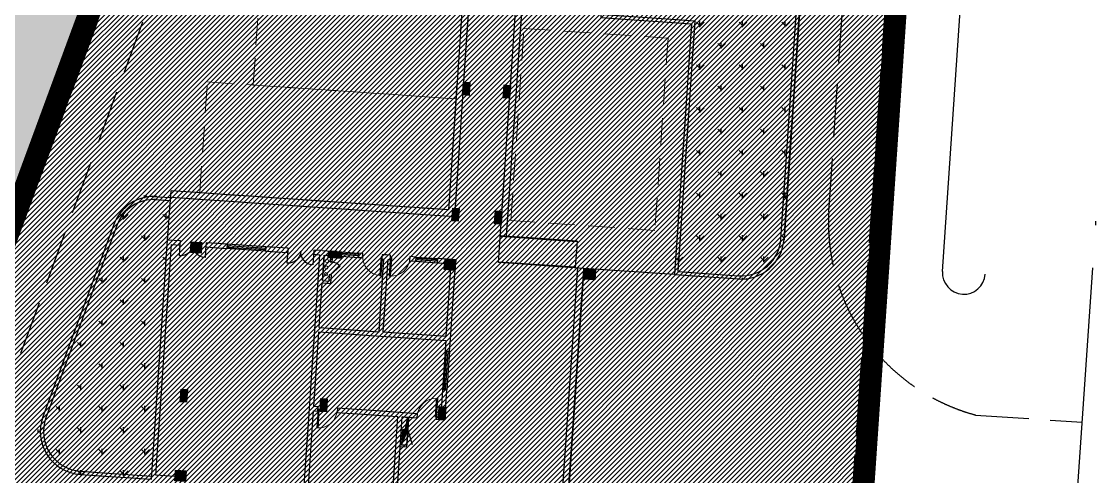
# Model space of a CAD drawing. Header units: millimetres. Extents: x 36720183 to 38160956, y 58934012 to 60388477.
# Drawn here: x 37363659 to 37413698, y 59703044 to 59724312 of the extents above; entities that cross this region are included whole.
import ezdxf

# ---------------------------------------------------------------- set-up
doc = ezdxf.new("R2010")
doc.units = ezdxf.units.MM
doc.header["$LTSCALE"] = 1000
doc.header["$MEASUREMENT"] = 0
for name, pattern in [('DASH', [0.35, 0.25, -0.1]), ('DOTE', [2.42, 2, -0.2, 0.02, -0.2]), ('HIDDEN', [0.375, 0.25, -0.125]), ('总图草图2013.08.27$0$ACAD_ISO02W100', [15, 12, -3])]:
    doc.linetypes.add(name, pattern=pattern)
for name, color, linetype, lineweight in [('221 Wall Conc', 4, 'Continuous', 35), ('240 Stair_Ramp', 1, 'Continuous', 13), ('740 Sanitary', 8, 'Continuous', 20), ('AGC 08320 CFA', 6, 'Continuous', 13), ('XREF-GF-PLAN$0$240 Stair_Ramp', 1, 'Continuous', 13)]:
    doc.layers.add(name, color=color, linetype=linetype, lineweight=lineweight)
for name, color, linetype in [('@ 绿化', 8, 'Continuous'), ('@YL', 2, 'Continuous'), ('@围墙', 5, 'Continuous'), ('C_Colu', 2, 'Continuous'), ('C_Hatch', 41, 'Continuous'), ('DL_道路红线_干道网_', 6, 'Continuous'), ('DL_道路红线_支路网_', 1, 'Continuous'), ('LH', 86, 'Continuous'), ('STAIR', 2, 'Continuous'), ('WALL', 4, 'Continuous'), ('WINDOW', 2, 'Continuous'), ('水X-EQU', 200, 'Continuous'), ('硬质铺地', 7, 'Continuous'), ('绿地', 85, 'Continuous'), ('隐形消防车道', 9, 'Continuous')]:
    doc.layers.add(name, color=color, linetype=linetype)

# ---------------------------------------------------------------- blocks, each defined once
blk = doc.blocks.new('1f-20140109')
at = {"layer": 'C_Hatch'}
for points in [[(173536, -144410), (173836, -144410), (173836, -145010), (173536, -145010)], [(175436, -144410), (175736, -144410), (175736, -145010), (175436, -145010)], [(173436, -150310), (173736, -150310), (173736, -150910), (173436, -150910)], [(175436, -150310), (175736, -150310), (175736, -150910), (175436, -150910)], [(161336, -153210), (161336, -152710), (161836, -152710), (161836, -153210)], [(167786, -152710), (168386, -152710), (168386, -153010), (167786, -153010)], [(173236, -153210), (173236, -152710), (173736, -152710), (173736, -153210)], [(179786, -153210), (179786, -152710), (180286, -152710), (180286, -153210)], [(161336, -159610), (161636, -159610), (161636, -160210), (161336, -160210)], [(167886, -159610), (168186, -159610), (168186, -160210), (167886, -160210)], [(173436, -159610), (173736, -159610), (173736, -160210), (173436, -160210)], [(161336, -163910), (161336, -163410), (161836, -163410), (161836, -163910)]]:
    blk.add_hatch(color=256, dxfattribs=at).paths.add_polyline_path(points)
at = {"layer": 'C_Colu'}
for points in [[(173536, -144410), (173836, -144410), (173836, -145010), (173536, -145010), (173536, -144410)], [(175436, -144410), (175736, -144410), (175736, -145010), (175436, -145010), (175436, -144410)], [(173436, -150310), (173736, -150310), (173736, -150910), (173436, -150910), (173436, -150310)], [(175436, -150310), (175736, -150310), (175736, -150910), (175436, -150910), (175436, -150310)], [(161336, -153210), (161336, -152710), (161836, -152710), (161836, -153210), (161336, -153210)], [(167786, -152710), (168386, -152710), (168386, -153010), (167786, -153010), (167786, -152710)], [(173236, -153210), (173236, -152710), (173736, -152710), (173736, -153210), (173236, -153210)], [(179786, -153210), (179786, -152710), (180286, -152710), (180286, -153210), (179786, -153210)], [(161336, -159610), (161636, -159610), (161636, -160210), (161336, -160210), (161336, -159610)], [(167886, -159610), (168186, -159610), (168186, -160210), (167886, -160210), (167886, -159610)], [(173436, -159610), (173736, -159610), (173736, -160210), (173436, -160210), (173436, -159610)], [(161336, -163910), (161336, -163410), (161836, -163410), (161836, -163910), (161336, -163910)]]:
    blk.add_lwpolyline(points, dxfattribs=at)
blk = doc.blocks.new('A$C0E546E4F')
at = {"layer": '水X-EQU'}
h = blk.add_hatch(dxfattribs=at)
h.set_pattern_fill('ANSI31', color=256, scale=80, style=0)
h.set_pattern_definition([(45, (-34231878.309, -36246077.902), (-7.0710678119, 7.0710678119), [])])
h.paths.add_polyline_path([(0, 240), (0, 0), (700, 0)])
for p, q in [((0, 240), (659, 493)), ((700, 0), (0, 240))]:
    blk.add_line(p, q, dxfattribs=at)
blk.add_lwpolyline([(0, 240), (0, 0), (700, 0), (700, 240)], close=True, dxfattribs=at)
blk = doc.blocks.new('$DorLib2D$00000114')
at = {"color": 0}
blk.add_line((0.5, 0), (-0.207, 0.707), dxfattribs=at)
blk.add_arc((0.5, 0), 1, 135, 180, dxfattribs=at)
blk = doc.blocks.new('yey117')
at = {"color": 0, "extrusion": (0, 0, -1)}
for p, q in [((-19588, 42828), (-19602, 42629)), ((-17806, 42506), (-19602, 42629)), ((-19598, 42695), (-17802, 42573)), ((-19593, 42762), (-17797, 42640)), ((-17793, 42706), (-19588, 42828)), ((-17806, 42506), (-17793, 42706)), ((-9405, 37825), (-9527, 36030)), ((-9460, 36025), (-9338, 37821)), ((-9205, 37812), (-9405, 37825)), ((-9394, 36021), (-9272, 37816)), ((-9205, 37812), (-9327, 36016)), ((-9527, 36030), (-9327, 36016))]:
    blk.add_line(p, q, dxfattribs=at)
at = {"color": 0}
for p, q in [((-14464, 42279), (-14450, 42479)), ((-14464, 42279), (-13466, 42211)), ((-13462, 42278), (-14459, 42346)), ((-13457, 42344), (-14455, 42412)), ((-14450, 42479), (-13453, 42411)), ((-13453, 42411), (-13466, 42211)), ((-10772, 42028), (-10759, 42228)), ((-9770, 42027), (-10768, 42095)), ((-9766, 42093), (-10763, 42161)), ((-10759, 42228), (-9761, 42160)), ((-9761, 42160), (-9775, 41960)), ((-10772, 42028), (-9775, 41960))]:
    blk.add_line(p, q, dxfattribs=at)
for p, q in [((-12407, 42239), (-12466, 41364)), ((-12362, 42236), (-12422, 41361)), ((-12362, 42236), (-12407, 42239)), ((-12466, 41364), (-12422, 41361)), ((-9859, 34749), (-9800, 35625)), ((-9814, 34746), (-9755, 35622)), ((-9800, 35625), (-9755, 35622)), ((-9814, 34746), (-9859, 34749))]:
    blk.add_line(p, q)
at = {"extrusion": (0, 0, -1)}
for p, q in [((-11963, 42209), (-12022, 41334)), ((-11918, 42206), (-11978, 41331)), ((-11963, 42209), (-11918, 42206)), ((-11978, 41331), (-12022, 41334)), ((-15352, 35123), (-15411, 34247)), ((-15307, 35120), (-15366, 34244)), ((-15352, 35123), (-15307, 35120)), ((-15366, 34244), (-15411, 34247))]:
    blk.add_line(p, q, dxfattribs=at)
at = {"lineweight": 13}
for centre, start, end in [((-12384, 42238), 176.1085, 264.6392), ((-9837, 34748), 87.5777, 176.1085)]:
    blk.add_arc(centre, 878, start, end, dxfattribs=at)
at = {"lineweight": 13, "extrusion": (0, 0, -1)}
for centre in [(11940, 42208), (15329, 35121)]:
    blk.add_arc(centre, 878, 183.8915, 272.4223, dxfattribs=at)
at = {"layer": '221 Wall Conc'}
for p, q in [((-11418, 34755), (-11118, 34735)), ((-11168, 34738), (-11209, 34139)), ((-11118, 34735), (-11207, 33438))]:
    blk.add_line(p, q, dxfattribs=at)
blk.add_lwpolyline([(-15063, 42320), (-15144, 41123)], dxfattribs=at)
at = {"layer": '240 Stair_Ramp'}
blk.add_line((-11209, 34139), (-11458, 34156), dxfattribs=at)
blk.add_lwpolyline([(-11458, 34156), (-11281, 34196), (-11168, 34738)], dxfattribs=at)
at = {"layer": '740 Sanitary'}
for centre in [(-14938, 42046), (-14959, 41735), (-14980, 41424)]:
    blk.add_circle(centre, 75, dxfattribs=at)
at = {"layer": 'STAIR'}
blk.add_lwpolyline([(-6534, 43193), (-6833, 43213)], dxfattribs=at)
at = {"layer": 'WALL', "color": 6}
for p, q in [((-8462, 56104), (-9256, 44431)), ((-8163, 56083), (-8977, 44111)), ((-22382, 43018), (-22226, 45313)), ((-9256, 44431), (-22226, 45313)), ((-8977, 44111), (-22246, 45014)), ((-3243, 42944), (-6835, 43188)), ((-3241, 42969), (-6833, 43213)), ((-23142, 31844), (-22382, 43018)), ((-22929, 32030), (-22196, 42805)), ((-21783, 42977), (-22382, 43018)), ((-22196, 42805), (-21797, 42778)), ((-21797, 42778), (-21783, 42977)), ((-20586, 42896), (-20600, 42697)), ((-20600, 42697), (-19602, 42629)), ((-19588, 42828), (-20586, 42896)), ((-19602, 42629), (-19588, 42828)), ((-17793, 42706), (-17806, 42506)), ((-16745, 42635), (-17793, 42706)), ((-16759, 42435), (-16745, 42635)), ((-15548, 42553), (-15561, 42354)), ((-15149, 42526), (-15548, 42553)), ((-3241, 42969), (-3326, 41722)), ((-17806, 42506), (-16759, 42435)), ((-15561, 42354), (-15262, 42333)), ((-15347, 41086), (-15262, 42333)), ((-15149, 42526), (-14700, 42496)), ((-15144, 41123), (-15063, 42320)), ((-15063, 42320), (-14763, 42299)), ((-14763, 42299), (-14784, 42000)), ((-14450, 42479), (-14700, 42496)), ((-14684, 41993), (-14663, 42293)), ((-14663, 42293), (-14464, 42279)), ((-14464, 42279), (-14450, 42479)), ((-13453, 42411), (-13466, 42211)), ((-13466, 42211), (-13267, 42198)), ((-13253, 42397), (-13453, 42411)), ((-13267, 42198), (-13253, 42397)), ((-12500, 38738), (-12269, 42130)), ((-12355, 42336), (-12369, 42137)), ((-12369, 42137), (-12269, 42130)), ((-12156, 42323), (-12355, 42336)), ((-12300, 38724), (-12069, 42116)), ((-11956, 42309), (-12156, 42323)), ((-12069, 42116), (-11970, 42109)), ((-11970, 42109), (-11956, 42309)), ((-11058, 42248), (-11072, 42048)), ((-11072, 42048), (-10772, 42028)), ((-10759, 42228), (-11058, 42248)), ((-10772, 42028), (-10759, 42228)), ((-9761, 42160), (-9775, 41960)), ((-8913, 42102), (-9761, 42160)), ((-9164, 38411), (-8913, 42102)), ((-14784, 42000), (-14684, 41993)), ((-9775, 41960), (-9126, 41916)), ((-9357, 38524), (-9126, 41916)), ((-3326, 41722), (-6918, 41966)), ((-3324, 41747), (-6916, 41991)), ((-3687, 30521), (-2927, 41695)), ((-15500, 38841), (-15347, 41086)), ((-15144, 41123), (-14845, 41102)), ((-14824, 41402), (-14845, 41102)), ((-14725, 41395), (-14824, 41402)), ((-14752, 40996), (-14725, 41395)), ((-15293, 38928), (-15151, 41023)), ((-15151, 41023), (-14752, 40996)), ((-15751, 35150), (-15500, 38841)), ((-15544, 35236), (-15307, 38728)), ((-15307, 38728), (-12414, 38531)), ((-15293, 38928), (-12500, 38738)), ((-12414, 38531), (-9371, 38324)), ((-12300, 38724), (-9357, 38524)), ((-9371, 38324), (-9405, 37825)), ((-9205, 37812), (-9164, 38411)), ((-9405, 37825), (-9205, 37812)), ((-9527, 36030), (-9608, 34832)), ((-9327, 36016), (-9527, 36030)), ((-9422, 34619), (-9327, 36016)), ((-15995, 31558), (-15751, 35150)), ((-15796, 31545), (-15558, 35037)), ((-15558, 35037), (-15358, 35023)), ((-15345, 35223), (-15544, 35236)), ((-15358, 35023), (-15345, 35223)), ((-14447, 35162), (-14461, 34962)), ((-11504, 34961), (-14447, 35162)), ((-14461, 34962), (-11617, 34769)), ((-11855, 31277), (-11617, 34769)), ((-11655, 31263), (-11418, 34755)), ((-10706, 34907), (-11504, 34961)), ((-11418, 34755), (-10719, 34708)), ((-10719, 34708), (-10706, 34907)), ((-9808, 34846), (-9821, 34646)), ((-9821, 34646), (-9422, 34619)), ((-9608, 34832), (-9808, 34846)), ((-11513, 33358), (-11506, 33458)), ((-11213, 33338), (-11513, 33358)), ((-11207, 33438), (-11506, 33458)), ((-11213, 33338), (-11207, 33438)), ((-21632, 31942), (-22929, 32030))]:
    blk.add_line(p, q, dxfattribs=at)
for points in [[(-6918, 41966), (-6120, 53689)], [(-6534, 43193), (-5821, 53669)], [(-7089, 43862), (-6790, 43842)], [(-2927, 41695), (-6918, 41966)], [(-3226, 41715), (-3986, 30541)], [(-2927, 41695), (-3687, 30521)]]:
    blk.add_lwpolyline(points, dxfattribs=at)
at = {"layer": 'WINDOW', "extrusion": (0, 0, -1)}
for points in [[(20593, 42796), (20634, 42198, 0.414214), (21192, 42837, 0.414214), (21831, 42279), (21790, 42878)], [(15555, 42454), (15595, 41855, 0.414214), (16153, 42494, 0.414214), (16793, 41936), (16752, 42535)]]:
    blk.add_lwpolyline(points, format="xyb", dxfattribs=at)
at = {"layer": 'XREF-GF-PLAN$0$240 Stair_Ramp'}
blk.add_line((-6918, 41966), (-6831, 43238), dxfattribs=at)
at = {"layer": '硬质铺地'}
blk.add_lwpolyline([(10496, 43789), (10995, 43755)], dxfattribs=at)
at = {"rotation": 356.1084515982478}
blk.add_blockref('1f-20140109', (-171885, 206251), dxfattribs=at)
at = {"layer": 'WINDOW', "xscale": -600, "yscale": -600, "zscale": -600, "rotation": 86.10845062757751}
blk.add_blockref('$DorLib2D$00000114', (-14754, 41697), dxfattribs=at)
at = {"layer": '水X-EQU', "rotation": 266.1084515966082}
blk.add_blockref('A$C0E546E4F', (-11398, 34152), dxfattribs=at)

msp = doc.modelspace()

# ---------------------------------------------------------------- hatches: boundary and pattern name
at = {"layer": '@ 绿化', "linetype": 'Continuous'}
h = msp.add_hatch(dxfattribs=at)
h.set_pattern_fill('GRASS', color=256, scale=500, style=0)
h.set_pattern_definition([(90, (0, 0), (-997.795475, 997.795475), [264.58066, -1731.01015]), (45, (0, 0), (-997.796155, 997.796155), [264.58066, -1146.51615]), (135, (0, 0), (-997.796155, -997.796155), [264.58066, -1146.51615])])
edge = h.paths.add_edge_path()
edge.add_line((37309923, 59563493), (37286342, 59565097))
edge.add_line((37286342, 59565097), (37366812, 59782521))
edge.add_line((37366812, 59782521), (37387187, 59781134))
edge.add_line((37387187, 59781134), (37309923, 59563493))
at = {"layer": '@ 绿化'}
h = msp.add_hatch(dxfattribs=at)
h.set_pattern_fill('ANSI31', color=8, scale=100, style=0)
h.set_pattern_definition([(45, (37392134.96, 59659618.2), (-112.2532, 112.2532), [])])
h.paths.add_polyline_path([(37406931, 59759746), (37397632, 59770401), (37384002, 59771328), (37342505, 59658700), (37399810, 59655065)])
at = {"layer": 'LH'}
h = msp.add_hatch(dxfattribs=at)
h.set_pattern_fill('GRASS', color=256, scale=300)
h.set_pattern_definition([(86.1084516, (41215743.85, 48493922.8), (-556.66581, 637.92802), [158.748396, -1038.60609]), (41.108452, (41215743.85, 48493922.8), (-556.66619, 637.928454), [158.748396, -687.90969]), (131.108452, (41215743.85, 48493922.8), (-637.928454, -556.66619), [158.748396, -687.90969])])
h.paths.add_polyline_path([(37348705, 59674081), (37380174, 59759493), (37379654, 59759528), (37342602, 59658964), (37399810, 59655072), (37399878, 59656070), (37399281, 59656111), (37347721, 59659618)])

# ---------------------------------------------------------------- linework, layer by layer
at = {"layer": '@ 绿化', "linetype": 'Continuous'}
for p, q in [((37395405, 59724086), (37395218, 59724273)), ((37395379, 59724039), (37395379, 59724304)), ((37395403, 59724085), (37395590, 59724272)), ((37397400, 59724086), (37397213, 59724273)), ((37397374, 59724039), (37397374, 59724304)), ((37397398, 59724085), (37397585, 59724272)), ((37399396, 59724086), (37399209, 59724273)), ((37399370, 59724039), (37399370, 59724304)), ((37399394, 59724085), (37399581, 59724272)), ((37396402, 59723089), (37396215, 59723276)), ((37396377, 59723041), (37396377, 59723306)), ((37396401, 59723087), (37396588, 59723274)), ((37398398, 59723089), (37398211, 59723276)), ((37398372, 59723041), (37398372, 59723306)), ((37398396, 59723087), (37398583, 59723274)), ((37395405, 59722091), (37395218, 59722278)), ((37395379, 59722044), (37395379, 59722308)), ((37395403, 59722090), (37395590, 59722277)), ((37397400, 59722091), (37397213, 59722278)), ((37397374, 59722044), (37397374, 59722308)), ((37397398, 59722090), (37397585, 59722277)), ((37399396, 59722091), (37399209, 59722278)), ((37399370, 59722044), (37399370, 59722308)), ((37399394, 59722090), (37399581, 59722277)), ((37396402, 59721093), (37396215, 59721280)), ((37396377, 59721046), (37396377, 59721310)), ((37396401, 59721092), (37396588, 59721279)), ((37398398, 59721093), (37398211, 59721280)), ((37398372, 59721046), (37398372, 59721310)), ((37398396, 59721092), (37398583, 59721279)), ((37395405, 59720095), (37395218, 59720282)), ((37395379, 59720048), (37395379, 59720313)), ((37395403, 59720094), (37395590, 59720281)), ((37397400, 59720095), (37397213, 59720282)), ((37397374, 59720048), (37397374, 59720313)), ((37397398, 59720094), (37397585, 59720281)), ((37399396, 59720095), (37399209, 59720282)), ((37399370, 59720048), (37399370, 59720313)), ((37399394, 59720094), (37399581, 59720281)), ((37396402, 59719097), (37396215, 59719284)), ((37396377, 59719050), (37396377, 59719315)), ((37396401, 59719096), (37396588, 59719283)), ((37398398, 59719097), (37398211, 59719284)), ((37398372, 59719050), (37398372, 59719315)), ((37398396, 59719096), (37398583, 59719283)), ((37395405, 59718100), (37395218, 59718287)), ((37395379, 59718052), (37395379, 59718317)), ((37395403, 59718098), (37395590, 59718285)), ((37397400, 59718100), (37397213, 59718287)), ((37397374, 59718052), (37397374, 59718317)), ((37397398, 59718098), (37397585, 59718285)), ((37399396, 59718100), (37399209, 59718287)), ((37399370, 59718052), (37399370, 59718317)), ((37399394, 59718098), (37399581, 59718285)), ((37394515, 59717211), (37394592, 59717288)), ((37396402, 59717102), (37396215, 59717289)), ((37396377, 59717055), (37396377, 59717319)), ((37396401, 59717101), (37396588, 59717288)), ((37398398, 59717102), (37398211, 59717289)), ((37398372, 59717055), (37398372, 59717319)), ((37398396, 59717101), (37398583, 59717288)), ((37369462, 59716104), (37369391, 59716175)), ((37369436, 59716057), (37369436, 59716172)), ((37369460, 59716103), (37369523, 59716166)), ((37395405, 59716104), (37395218, 59716291)), ((37395379, 59716057), (37395379, 59716321)), ((37395403, 59716103), (37395590, 59716290)), ((37397400, 59716104), (37397213, 59716291)), ((37397374, 59716057), (37397374, 59716321)), ((37397398, 59716103), (37397585, 59716290)), ((37399396, 59716104), (37399209, 59716291)), ((37399370, 59716057), (37399370, 59716321)), ((37399394, 59716103), (37399456, 59716164)), ((37368464, 59715106), (37368277, 59715293)), ((37368438, 59715059), (37368438, 59715324)), ((37368462, 59715105), (37368649, 59715292)), ((37370460, 59715106), (37370273, 59715293)), ((37370434, 59715059), (37370434, 59715324)), ((37370458, 59715105), (37370575, 59715222)), ((37394407, 59715106), (37394374, 59715139)), ((37394381, 59715059), (37394381, 59715239)), ((37394405, 59715105), (37394592, 59715292)), ((37396402, 59715106), (37396215, 59715293)), ((37396377, 59715059), (37396377, 59715324)), ((37396401, 59715105), (37396588, 59715292)), ((37398398, 59715106), (37398211, 59715293)), ((37398372, 59715059), (37398372, 59715324)), ((37398396, 59715105), (37398583, 59715292)), ((37369462, 59714108), (37369275, 59714295)), ((37369436, 59714061), (37369436, 59714326)), ((37369460, 59714107), (37369647, 59714294)), ((37395405, 59714108), (37395218, 59714295)), ((37395379, 59714061), (37395379, 59714326)), ((37395403, 59714107), (37395590, 59714294)), ((37397400, 59714108), (37397213, 59714295)), ((37397374, 59714061), (37397374, 59714326)), ((37397398, 59714107), (37397585, 59714294)), ((37399321, 59714183), (37399209, 59714295)), ((37368464, 59713111), (37368277, 59713298)), ((37368438, 59713063), (37368438, 59713328)), ((37368462, 59713109), (37368649, 59713296)), ((37370433, 59713137), (37370273, 59713298)), ((37370434, 59713148), (37370434, 59713328)), ((37394407, 59713111), (37394247, 59713270)), ((37394381, 59713063), (37394381, 59713328)), ((37394405, 59713109), (37394592, 59713296)), ((37396402, 59713111), (37396215, 59713298)), ((37396377, 59713063), (37396377, 59713328)), ((37396401, 59713109), (37396588, 59713296)), ((37398398, 59713111), (37398211, 59713298)), ((37398372, 59713063), (37398372, 59713328)), ((37398396, 59713109), (37398583, 59713296)), ((37367466, 59712113), (37367279, 59712300)), ((37367441, 59712066), (37367441, 59712330)), ((37367464, 59712112), (37367652, 59712299)), ((37369462, 59712113), (37369275, 59712300)), ((37369436, 59712066), (37369436, 59712330)), ((37369460, 59712112), (37369647, 59712299)), ((37397237, 59712276), (37397213, 59712300)), ((37397374, 59712266), (37397374, 59712330)), ((37397542, 59712255), (37397585, 59712299)), ((37368464, 59711115), (37368277, 59711302)), ((37368438, 59711068), (37368438, 59711332)), ((37368462, 59711114), (37368649, 59711301)), ((37370306, 59711269), (37370273, 59711302)), ((37367466, 59710117), (37367279, 59710304)), ((37367441, 59710070), (37367441, 59710335)), ((37367464, 59710116), (37367652, 59710303)), ((37369462, 59710117), (37369275, 59710304)), ((37369436, 59710070), (37369436, 59710335)), ((37369460, 59710116), (37369647, 59710303)), ((37366469, 59709119), (37366281, 59709306)), ((37366443, 59709072), (37366443, 59709337)), ((37366467, 59709118), (37366654, 59709305)), ((37368464, 59709119), (37368277, 59709306)), ((37368438, 59709072), (37368438, 59709337)), ((37368462, 59709118), (37368649, 59709305)), ((37365533, 59708184), (37365656, 59708307)), ((37367466, 59708122), (37367279, 59708309)), ((37367441, 59708074), (37367441, 59708339)), ((37367464, 59708120), (37367652, 59708307)), ((37369462, 59708122), (37369275, 59708309)), ((37369436, 59708074), (37369436, 59708339)), ((37369460, 59708120), (37369647, 59708307)), ((37366469, 59707124), (37366281, 59707311)), ((37366443, 59707077), (37366443, 59707341)), ((37366467, 59707123), (37366654, 59707310)), ((37368464, 59707124), (37368277, 59707311)), ((37368438, 59707077), (37368438, 59707341)), ((37368462, 59707123), (37368649, 59707310)), ((37365471, 59706126), (37365284, 59706313)), ((37365445, 59706079), (37365445, 59706343)), ((37365469, 59706125), (37365656, 59706312)), ((37367466, 59706126), (37367279, 59706313)), ((37367441, 59706079), (37367441, 59706343)), ((37367464, 59706125), (37367652, 59706312)), ((37369462, 59706126), (37369275, 59706313)), ((37369436, 59706079), (37369436, 59706343)), ((37369460, 59706125), (37369647, 59706312)), ((37364473, 59705128), (37364425, 59705177)), ((37364447, 59705081), (37364447, 59705238)), ((37364471, 59705127), (37364658, 59705314)), ((37366469, 59705128), (37366281, 59705315)), ((37366443, 59705081), (37366443, 59705346)), ((37366467, 59705127), (37366654, 59705314)), ((37368464, 59705128), (37368277, 59705315)), ((37368438, 59705081), (37368438, 59705346)), ((37368462, 59705127), (37368649, 59705314)), ((37365471, 59704130), (37365284, 59704317)), ((37365445, 59704083), (37365445, 59704348)), ((37365469, 59704129), (37365656, 59704316)), ((37367466, 59704130), (37367279, 59704317)), ((37367441, 59704083), (37367441, 59704348)), ((37367464, 59704129), (37367652, 59704316)), ((37369462, 59704130), (37369275, 59704317)), ((37369436, 59704083), (37369436, 59704348)), ((37369460, 59704129), (37369647, 59704316)), ((37366458, 59703144), (37366281, 59703320)), ((37366443, 59703145), (37366443, 59703350)), ((37366478, 59703142), (37366654, 59703318)), ((37368464, 59703133), (37368277, 59703320)), ((37368438, 59703085), (37368438, 59703350)), ((37368462, 59703131), (37368649, 59703318))]:
    msp.add_line(p, q, dxfattribs=at)
at = {"layer": '@YL'}
for p, q in [((37399316, 59714114), (37400214, 59727309)), ((37390751, 59724494), (37394991, 59724206)), ((37394991, 59724206), (37394194, 59712483)), ((37369858, 59716138), (37370634, 59716090)), ((37367981, 59714830), (37364667, 59705834)), ((37366408, 59703147), (37369738, 59702920))]:
    msp.add_line(p, q, dxfattribs=at)
at = {"layer": '@YL', "color": 8}
for p, q in [((37369849, 59715988), (37370625, 59715940)), ((37368122, 59714778), (37364807, 59705782)), ((37366418, 59703297), (37369748, 59703070))]:
    msp.add_line(p, q, dxfattribs=at)
at = {"layer": '@YL', "color": 16, "linetype": '总图草图2013.08.27$0$ACAD_ISO02W100', "ltscale": 0.3}
for const_width in [1000, 500]:
    msp.add_lwpolyline([(37406931, 59759746), (37397632, 59770401), (37384002, 59771328), (37342505, 59658700), (37399810, 59655065)], close=True, dxfattribs=dict(at, const_width=const_width))
at = {"layer": '@YL'}
for points in [[(37398650, 59729419), (37391121, 59729932), (37390751, 59724494), (37394991, 59724206), (37394194, 59712483)], [(37399316, 59714114), (37400214, 59727309)]]:
    msp.add_lwpolyline(points, dxfattribs=at)
at = {"layer": '@YL', "color": 8}
for points in [[(37399166, 59714124), (37400067, 59727368, 0.414214), (37398394, 59729286), (37391260, 59729772), (37390911, 59724634), (37395151, 59724345), (37394353, 59712622)], [(37394353, 59712622), (37397197, 59712429, 0.414223), (37399168, 59714149), (37399509, 59719158)]]:
    msp.add_lwpolyline(points, format="xyb", dxfattribs=at)
at = {"layer": '@YL'}
msp.add_lwpolyline([(37394194, 59712483), (37397187, 59712279, 0.414223), (37399318, 59714139), (37399658, 59719147)], format="xyb", dxfattribs=at)
for centre, start, end in [((37369858, 59714138), 86.1085, 159.7738), ((37366543, 59705142), 159.7738, 266.1082)]:
    msp.add_arc(centre, 2000, start, end, dxfattribs=at)
at = {"layer": '@YL', "color": 8}
for centre, start, end in [((37369858, 59714138), 86.1085, 159.7738), ((37366543, 59705142), 159.7738, 266.1082)]:
    msp.add_arc(centre, 1850, start, end, dxfattribs=at)
at = {"layer": '@围墙'}
for points in [[(37399810, 59655065), (37342602, 59658964), (37384002, 59771328), (37397632, 59770401), (37406931, 59759746), (37403670, 59711818)], [(37399458, 59656196), (37399410, 59655493), (37343162, 59659327), (37384274, 59770909), (37397440, 59770013), (37406520, 59759607), (37403271, 59711845)], [(37403271, 59711845), (37403670, 59711818)]]:
    msp.add_lwpolyline(points, dxfattribs=at)
at = {"layer": '@围墙', "color": 8}
msp.add_lwpolyline([(37403069, 59703766), (37403585, 59711824), (37403386, 59711836), (37402870, 59703778)], dxfattribs=at)
at = {"layer": 'AGC 08320 CFA', "color": 8, "linetype": 'HIDDEN', "ltscale": 5}
for points in [[(37383977, 59720695), (37374499, 59721340), (37374930, 59727675), (37384408, 59727030)], [(37393893, 59723529), (37393282, 59714549), (37386547, 59715008), (37387158, 59723987)], [(37383624, 59715507), (37372001, 59716298), (37372354, 59721486), (37383977, 59720695)]]:
    msp.add_lwpolyline(points, close=True, dxfattribs=at)
at = {"layer": 'DL_道路红线_干道网_', "color": 8}
msp.add_lwpolyline([(37406727, 59712633), (37409023, 59746412)], dxfattribs=at)
msp.add_lwpolyline([(37406727, 59712633, 1), (37408722, 59712497, 2.780006)], format="xyb", dxfattribs=at)
at = {"layer": 'DL_道路红线_支路网_'}
msp.add_line((37394213, 59572794), (37406931, 59759746), dxfattribs=at)
at = {"layer": 'DL_道路红线_支路网_', "color": 1, "linetype": 'DOTE', "ltscale": 10}
msp.add_lwpolyline([(37404190, 59572116), (37420291, 59808952)], dxfattribs=at)
at = {"layer": 'WALL', "color": 8}
for points in [[(37402870, 59703778), (37403205, 59709182)], [(37403069, 59703766), (37403405, 59709169)]]:
    msp.add_lwpolyline(points, dxfattribs=at)
msp.add_lwpolyline([(37402589, 59703295), (37403088, 59703264), (37403119, 59703763), (37402620, 59703794)], close=True, dxfattribs=at)
at = {"layer": '硬质铺地'}
for p, q in [((37406244, 59757018), (37403376, 59714865)), ((37348705, 59674081), (37375779, 59747564)), ((37400214, 59727309), (37399316, 59714114))]:
    msp.add_line(p, q, dxfattribs=at)
for points in [[(37403376, 59714865), (37403875, 59714831)], [(37394194, 59712483), (37389953, 59712771)]]:
    msp.add_lwpolyline(points, dxfattribs=at)
at = {"layer": '绿地'}
msp.add_line((37309923, 59563493), (37387187, 59781135), dxfattribs=at)
at = {"layer": '绿地', "linetype": '总图草图2013.08.27$0$ACAD_ISO02W100', "ltscale": 0.3}
msp.add_lwpolyline([(37406418, 59759573), (37397392, 59769916), (37384342, 59770804), (37343206, 59659157), (37399345, 59655595)], close=True, dxfattribs=at)
at = {"layer": '隐形消防车道', "linetype": 'DASH', "ltscale": 5}
msp.add_line((37350868, 59679951), (37375779, 59747564), dxfattribs=at)
at = {"layer": '隐形消防车道', "color": 1, "linetype": 'DASH', "ltscale": 10}
msp.add_line((37352744, 59679260), (37377908, 59747557), dxfattribs=at)
msp.add_lwpolyline([(37408275, 59705915), (37408275, 59705921, -0.354241), (37401409, 59715409), (37403210, 59741889)], format="xyb", dxfattribs=at)
at = {"layer": '隐形消防车道', "linetype": 'DASH', "ltscale": 5}
msp.add_lwpolyline([(37405205, 59741753), (37403363, 59714665, 0.079557), (37403650, 59711516, 0.079557)], format="xyb", dxfattribs=at)
at = {"layer": '隐形消防车道'}
msp.add_lwpolyline([(37403376, 59714865), (37403875, 59714831)], dxfattribs=at)
at = {"layer": '隐形消防车道', "color": 1, "linetype": 'DASH', "ltscale": 10}
msp.add_lwpolyline([(37408275, 59705921), (37413264, 59705582)], dxfattribs=at)

# ---------------------------------------------------------------- block references
msp.add_blockref('yey117', (37392880, 59671076))

doc.saveas('drawing.dxf')
